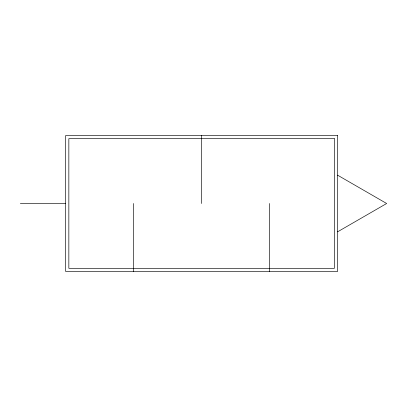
<?xml version="1.0" encoding="UTF-8"?>
<svg xmlns="http://www.w3.org/2000/svg" width="407" height="407" viewBox="0 0 407 407"><rect width="100%" height="100%" fill="white"/><g stroke="black" fill="none" stroke-linecap="round" stroke-linejoin="round"><path stroke-width="0.61" d="M337.591 231.827L386.65 203.5L337.591 175.173M20.35 203.5L65.669 203.5M269.612 203.5L269.612 271.479M201.628 135.521L201.628 203.5M133.649 203.5L133.649 271.479M337.591 135.521L65.669 135.521L65.669 271.479L337.591 271.479L337.591 135.521M334.417 138.69L68.844 138.69L68.844 268.31L334.417 268.31L334.417 138.69"/></g></svg>
